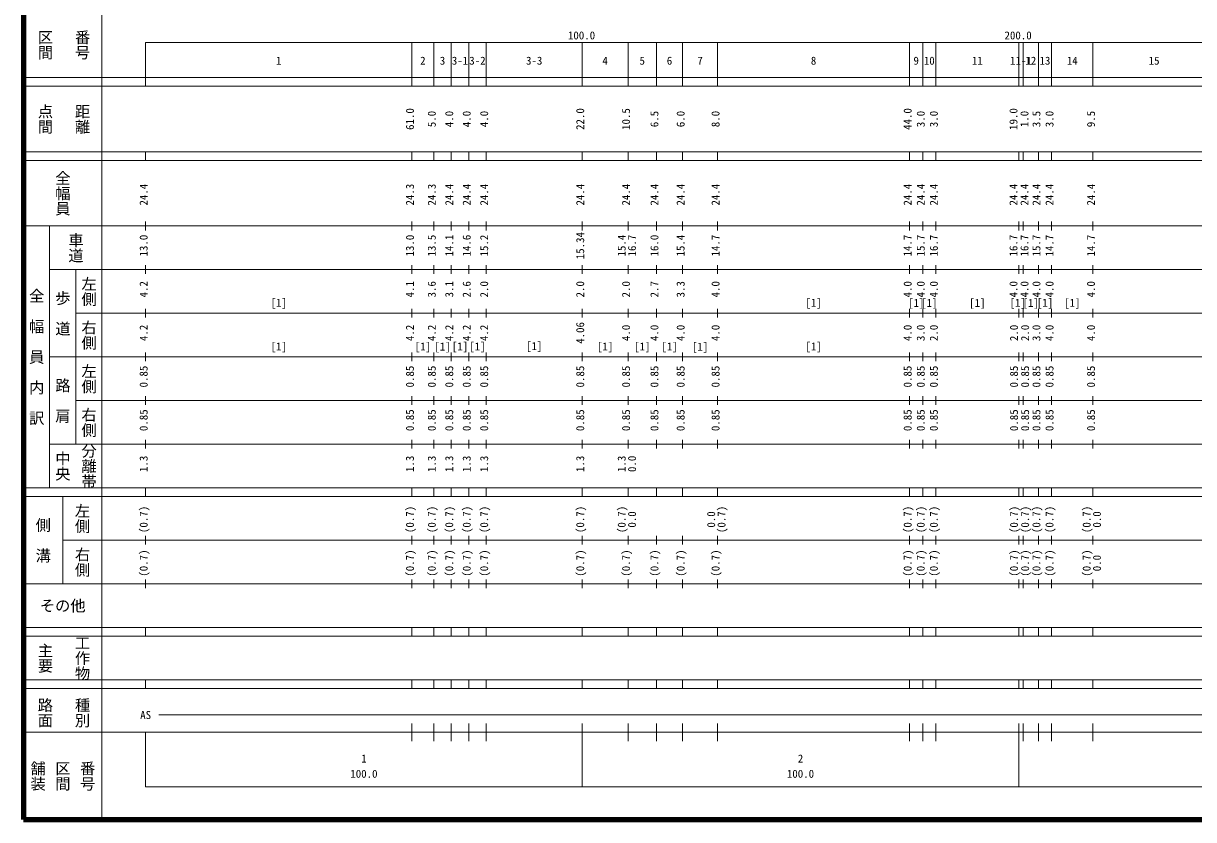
# Model space of a CAD drawing. Units: millimetres on the paper, enlarged 1000 times. Extents: x 40000 to 680000, y 20000 to 380000.
# Drawn here: x 40000 to 308044, y 20000 to 202409 of the extents above; entities that cross this region are included whole.
import ezdxf
from ezdxf.enums import TextEntityAlignment as Align

# ---------------------------------------------------------------- set-up
doc = ezdxf.new("R2010")
doc.units = ezdxf.units.MM
doc.header["$LTSCALE"] = 1000
doc.layers.add('M-TTL', color=2, linetype='Continuous', lineweight=140)
doc.layers.add('M-TTL-BAND', color=7, linetype='Continuous', lineweight=13)
doc.styles.add('@ＭＳ ゴシック', font='')
doc.styles.add('ＭＳ ゴシック', font='')
doc.styles.get('@ＭＳ ゴシック').set_extended_font_data('@MS Gothic')
doc.styles.get('ＭＳ ゴシック').set_extended_font_data('MS Gothic')

msp = doc.modelspace()

# ---------------------------------------------------------------- linework, layer by layer
at = {"layer": 'M-TTL'}
for p, q in [((40000, 380000), (40000, 20000)), ((40000, 20000), (680000, 20000))]:
    msp.add_line(p, q, dxfattribs=at)
at = {"layer": 'M-TTL-BAND'}
for p, q in [((58000, 370000), (58000, 20000)), ((68000, 198000), (579000, 198000)), ((68000, 198000), (68000, 188000)), ((129000, 188000), (129000, 198000)), ((134000, 188000), (134000, 198000)), ((138000, 188000), (138000, 198000)), ((142000, 188000), (142000, 198000)), ((146000, 188000), (146000, 198000)), ((168000, 188000), (168000, 198000)), ((178500, 188000), (178500, 198000)), ((185000, 188000), (185000, 198000)), ((191000, 188000), (191000, 198000)), ((199000, 188000), (199000, 198000)), ((243000, 188000), (243000, 198000)), ((246000, 188000), (246000, 198000)), ((249000, 188000), (249000, 198000)), ((268000, 188000), (268000, 198000)), ((269000, 188000), (269000, 198000)), ((272500, 188000), (272500, 198000)), ((275500, 188000), (275500, 198000)), ((285000, 188000), (285000, 198000)), ((40000, 190000), (579000, 190000)), ((40000, 188000), (579000, 188000)), ((40000, 173000), (579000, 173000)), ((68000, 171000), (68000, 173000)), ((129000, 171000), (129000, 173000)), ((134000, 171000), (134000, 173000)), ((138000, 171000), (138000, 173000)), ((142000, 171000), (142000, 173000)), ((146000, 171000), (146000, 173000)), ((168000, 171000), (168000, 173000)), ((178500, 171000), (178500, 173000)), ((185000, 171000), (185000, 173000)), ((191000, 171000), (191000, 173000)), ((199000, 171000), (199000, 173000)), ((243000, 171000), (243000, 173000)), ((246000, 171000), (246000, 173000)), ((249000, 171000), (249000, 173000)), ((268000, 171000), (268000, 173000)), ((269000, 171000), (269000, 173000)), ((272500, 171000), (272500, 173000)), ((275500, 171000), (275500, 173000)), ((285000, 171000), (285000, 173000)), ((40000, 171000), (579000, 171000)), ((40000, 156000), (579000, 156000)), ((46000, 96000), (46000, 156000)), ((68000, 155000), (68000, 157000)), ((129000, 155000), (129000, 157000)), ((134000, 155000), (134000, 157000)), ((138000, 155000), (138000, 157000)), ((142000, 155000), (142000, 157000)), ((146000, 155000), (146000, 157000)), ((168000, 155000), (168000, 157000)), ((178500, 155000), (178500, 157000)), ((185000, 155000), (185000, 157000)), ((191000, 155000), (191000, 157000)), ((199000, 155000), (199000, 157000)), ((243000, 155000), (243000, 157000)), ((246000, 155000), (246000, 157000)), ((249000, 155000), (249000, 157000)), ((268000, 155000), (268000, 157000)), ((269000, 155000), (269000, 157000)), ((272500, 155000), (272500, 157000)), ((275500, 155000), (275500, 157000)), ((285000, 155000), (285000, 157000)), ((46000, 146000), (579000, 146000)), ((52000, 146000), (52000, 106000)), ((68000, 145000), (68000, 147000)), ((129000, 145000), (129000, 147000)), ((134000, 145000), (134000, 147000)), ((138000, 145000), (138000, 147000)), ((142000, 145000), (142000, 147000)), ((146000, 145000), (146000, 147000)), ((168000, 145000), (168000, 147000)), ((178500, 145000), (178500, 147000)), ((185000, 145000), (185000, 147000)), ((191000, 145000), (191000, 147000)), ((199000, 145000), (199000, 147000)), ((243000, 145000), (243000, 147000)), ((246000, 145000), (246000, 147000)), ((249000, 145000), (249000, 147000)), ((268000, 145000), (268000, 147000)), ((269000, 145000), (269000, 147000)), ((272500, 145000), (272500, 147000)), ((275500, 145000), (275500, 147000)), ((285000, 145000), (285000, 147000)), ((68000, 135000), (68000, 137000)), ((129000, 135000), (129000, 137000)), ((134000, 135000), (134000, 137000)), ((138000, 135000), (138000, 137000)), ((142000, 135000), (142000, 137000)), ((146000, 135000), (146000, 137000)), ((168000, 135000), (168000, 137000)), ((178500, 135000), (178500, 137000)), ((185000, 135000), (185000, 137000)), ((191000, 135000), (191000, 137000)), ((199000, 135000), (199000, 137000)), ((243000, 135000), (243000, 137000)), ((246000, 135000), (246000, 137000)), ((249000, 135000), (249000, 137000)), ((268000, 135000), (268000, 137000)), ((269000, 135000), (269000, 137000)), ((272500, 135000), (272500, 137000)), ((275500, 135000), (275500, 137000)), ((285000, 135000), (285000, 137000)), ((52000, 136000), (579000, 136000)), ((46000, 126000), (579000, 126000)), ((68000, 125000), (68000, 127000)), ((129000, 125000), (129000, 127000)), ((134000, 125000), (134000, 127000)), ((138000, 125000), (138000, 127000)), ((142000, 125000), (142000, 127000)), ((146000, 125000), (146000, 127000)), ((168000, 125000), (168000, 127000)), ((178500, 125000), (178500, 127000)), ((185000, 125000), (185000, 127000)), ((191000, 125000), (191000, 127000)), ((199000, 125000), (199000, 127000)), ((243000, 125000), (243000, 127000)), ((246000, 125000), (246000, 127000)), ((249000, 125000), (249000, 127000)), ((268000, 125000), (268000, 127000)), ((269000, 125000), (269000, 127000)), ((272500, 125000), (272500, 127000)), ((275500, 125000), (275500, 127000)), ((285000, 125000), (285000, 127000)), ((52000, 116000), (579000, 116000)), ((68000, 115000), (68000, 117000)), ((129000, 115000), (129000, 117000)), ((134000, 115000), (134000, 117000)), ((138000, 115000), (138000, 117000)), ((142000, 115000), (142000, 117000)), ((146000, 115000), (146000, 117000)), ((168000, 115000), (168000, 117000)), ((178500, 115000), (178500, 117000)), ((185000, 115000), (185000, 117000)), ((191000, 115000), (191000, 117000)), ((199000, 115000), (199000, 117000)), ((243000, 115000), (243000, 117000)), ((246000, 115000), (246000, 117000)), ((249000, 115000), (249000, 117000)), ((268000, 115000), (268000, 117000)), ((269000, 115000), (269000, 117000)), ((272500, 115000), (272500, 117000)), ((275500, 115000), (275500, 117000)), ((285000, 115000), (285000, 117000)), ((46000, 106000), (579000, 106000)), ((68000, 105000), (68000, 107000)), ((129000, 105000), (129000, 107000)), ((134000, 105000), (134000, 107000)), ((138000, 105000), (138000, 107000)), ((142000, 105000), (142000, 107000)), ((146000, 105000), (146000, 107000)), ((168000, 105000), (168000, 107000)), ((178500, 105000), (178500, 107000)), ((185000, 105000), (185000, 107000)), ((191000, 105000), (191000, 107000)), ((199000, 105000), (199000, 107000)), ((243000, 105000), (243000, 107000)), ((246000, 105000), (246000, 107000)), ((249000, 105000), (249000, 107000)), ((268000, 105000), (268000, 107000)), ((269000, 105000), (269000, 107000)), ((272500, 105000), (272500, 107000)), ((275500, 105000), (275500, 107000)), ((285000, 105000), (285000, 107000)), ((40000, 96000), (579000, 96000)), ((40000, 94000), (579000, 94000)), ((49000, 94000), (49000, 74000)), ((68000, 94000), (68000, 96000)), ((129000, 94000), (129000, 96000)), ((134000, 94000), (134000, 96000)), ((138000, 94000), (138000, 96000)), ((142000, 94000), (142000, 96000)), ((146000, 94000), (146000, 96000)), ((168000, 94000), (168000, 96000)), ((178500, 94000), (178500, 96000)), ((185000, 94000), (185000, 96000)), ((191000, 94000), (191000, 96000)), ((199000, 94000), (199000, 96000)), ((243000, 94000), (243000, 96000)), ((246000, 94000), (246000, 96000)), ((249000, 94000), (249000, 96000)), ((268000, 94000), (268000, 96000)), ((269000, 94000), (269000, 96000)), ((272500, 94000), (272500, 96000)), ((275500, 94000), (275500, 96000)), ((285000, 94000), (285000, 96000)), ((49000, 84000), (579000, 84000)), ((68000, 83000), (68000, 85000)), ((129000, 83000), (129000, 85000)), ((134000, 83000), (134000, 85000)), ((138000, 83000), (138000, 85000)), ((142000, 83000), (142000, 85000)), ((146000, 83000), (146000, 85000)), ((168000, 83000), (168000, 85000)), ((178500, 83000), (178500, 85000)), ((185000, 83000), (185000, 85000)), ((191000, 83000), (191000, 85000)), ((199000, 83000), (199000, 85000)), ((243000, 83000), (243000, 85000)), ((246000, 83000), (246000, 85000)), ((249000, 83000), (249000, 85000)), ((268000, 83000), (268000, 85000)), ((269000, 83000), (269000, 85000)), ((272500, 83000), (272500, 85000)), ((275500, 83000), (275500, 85000)), ((285000, 83000), (285000, 85000)), ((40000, 74000), (579000, 74000)), ((68000, 73000), (68000, 75000)), ((129000, 73000), (129000, 75000)), ((134000, 73000), (134000, 75000)), ((138000, 73000), (138000, 75000)), ((142000, 73000), (142000, 75000)), ((146000, 73000), (146000, 75000)), ((168000, 73000), (168000, 75000)), ((178500, 73000), (178500, 75000)), ((185000, 73000), (185000, 75000)), ((191000, 73000), (191000, 75000)), ((199000, 73000), (199000, 75000)), ((243000, 73000), (243000, 75000)), ((246000, 73000), (246000, 75000)), ((249000, 73000), (249000, 75000)), ((268000, 73000), (268000, 75000)), ((269000, 73000), (269000, 75000)), ((272500, 73000), (272500, 75000)), ((275500, 73000), (275500, 75000)), ((285000, 73000), (285000, 75000)), ((40000, 64000), (579000, 64000)), ((40000, 62000), (579000, 62000)), ((68000, 62000), (68000, 64000)), ((129000, 62000), (129000, 64000)), ((134000, 62000), (134000, 64000)), ((138000, 62000), (138000, 64000)), ((142000, 62000), (142000, 64000)), ((146000, 62000), (146000, 64000)), ((168000, 62000), (168000, 64000)), ((178500, 62000), (178500, 64000)), ((185000, 62000), (185000, 64000)), ((191000, 62000), (191000, 64000)), ((199000, 62000), (199000, 64000)), ((243000, 62000), (243000, 64000)), ((246000, 62000), (246000, 64000)), ((249000, 62000), (249000, 64000)), ((268000, 62000), (268000, 64000)), ((269000, 62000), (269000, 64000)), ((272500, 62000), (272500, 64000)), ((275500, 62000), (275500, 64000)), ((285000, 62000), (285000, 64000)), ((40000, 52000), (579000, 52000)), ((68000, 50000), (68000, 52000)), ((129000, 50000), (129000, 52000)), ((134000, 50000), (134000, 52000)), ((138000, 50000), (138000, 52000)), ((142000, 50000), (142000, 52000)), ((146000, 50000), (146000, 52000)), ((168000, 50000), (168000, 52000)), ((178500, 50000), (178500, 52000)), ((185000, 50000), (185000, 52000)), ((191000, 50000), (191000, 52000)), ((199000, 50000), (199000, 52000)), ((243000, 50000), (243000, 52000)), ((246000, 50000), (246000, 52000)), ((249000, 50000), (249000, 52000)), ((268000, 50000), (268000, 52000)), ((269000, 50000), (269000, 52000)), ((272500, 50000), (272500, 52000)), ((275500, 50000), (275500, 52000)), ((285000, 50000), (285000, 52000)), ((40000, 50000), (579000, 50000)), ((71000, 44000), (565000, 44000)), ((129000, 38000), (129000, 42000)), ((134000, 38000), (134000, 42000)), ((138000, 38000), (138000, 42000)), ((142000, 38000), (142000, 42000)), ((146000, 38000), (146000, 42000)), ((168000, 27500), (168000, 42000)), ((178500, 38000), (178500, 42000)), ((185000, 38000), (185000, 42000)), ((191000, 38000), (191000, 42000)), ((199000, 38000), (199000, 42000)), ((243000, 38000), (243000, 42000)), ((246000, 38000), (246000, 42000)), ((249000, 38000), (249000, 42000)), ((268000, 27500), (268000, 42000)), ((269000, 38000), (269000, 42000)), ((272500, 38000), (272500, 42000)), ((275500, 38000), (275500, 42000)), ((285000, 38000), (285000, 42000)), ((40000, 40000), (579000, 40000)), ((68000, 40000), (68000, 27500)), ((68000, 27500), (579000, 27500))]:
    msp.add_line(p, q, dxfattribs=at)

# ---------------------------------------------------------------- texts
at = {"layer": 'M-TTL-BAND', "style": '@ＭＳ ゴシック'}
for s, p in [('区間', (45000, 197500)), ('番号', (53500, 197500)), ('点間', (45000, 180500)), ('距離', (53500, 180500)), ('全幅員', (49000, 163500)), ('車道', (52000, 151000)), ('左側', (55000, 141000)), ('全\u3000幅\u3000員\u3000内\u3000訳', (43000, 126000)), ('歩\u3000道', (49000, 136000)), ('右側', (55000, 131000)), ('左側', (55000, 121000)), ('路\u3000肩', (49000, 116000)), ('右側', (55000, 111000)), ('分離帯', (55000, 101000)), ('中央', (49000, 101000)), ('左側', (53500, 89000)), ('側\u3000溝', (44500, 84000)), ('右側', (53500, 79000)), ('工作物', (53500, 57000)), ('主要', (45000, 57000)), ('路面', (45000, 44500)), ('種別', (53500, 44500)), ('舗装', (43333, 30000)), ('区間', (49000, 30000)), ('番号', (54667, 30000))]:
    msp.add_text(s, height=2566, rotation=270, dxfattribs=at).set_placement(p, align=Align.MIDDLE_CENTER)
at = {"layer": 'M-TTL-BAND', "style": 'ＭＳ ゴシック'}
for s, p in [('100.0', (167844, 198195)), ('200.0', (267844, 198195)), ('1', (98500, 192405)), ('2', (131500, 192405)), ('3', (136000, 192405)), ('3-1', (140000, 192405)), ('3-2', (144000, 192405)), ('3-3', (157000, 192405)), ('4', (173250, 192405)), ('5', (181750, 192405)), ('6', (188000, 192405)), ('7', (195000, 192405)), ('8', (221000, 192405)), ('9', (244500, 192405)), ('10', (247500, 192405)), ('11', (258500, 192405)), ('11-1', (268500, 192405)), ('12', (270750, 192405)), ('13', (274000, 192405)), ('14', (280250, 192405)), ('15', (299000, 192405)), ('[1]', (98500, 136951)), ('[1]', (221000, 136960)), ('[1]', (244500, 136904)), ('[1]', (247500, 136904)), ('[1]', (258500, 136904)), ('[1]', (267768, 136946)), ('[1]', (270750, 136904)), ('[1]', (274000, 136946)), ('[1]', (280250, 136935)), ('[1]', (98500, 126923)), ('[1]', (131500, 126923)), ('[1]', (136000, 126907)), ('[1]', (140000, 126940)), ('[1]', (144000, 126940)), ('[1]', (157000, 127018)), ('[1]', (173250, 126925)), ('[1]', (181750, 126925)), ('[1]', (188000, 126925)), ('[1]', (195000, 126873)), ('[1]', (221000, 126947)), ('AS', (68000, 42500)), ('1', (118000, 32523)), ('2', (218000, 32523)), ('100.0', (118000, 29033)), ('100.0', (218000, 29033))]:
    msp.add_text(s, height=1833, dxfattribs=at).set_placement(p, align=Align.BOTTOM_CENTER)
for s, p in [('61.0', (130000, 180500)), ('22.0', (169000, 180500)), ('10.5', (179500, 180500)), ('44.0', (244000, 180500)), ('19.0', (268241, 180500)), ('5.0', (135000, 180500)), ('4.0', (139000, 180500)), ('4.0', (143000, 180500)), ('4.0', (147000, 180500)), ('6.5', (186000, 180500)), ('6.0', (192000, 180500)), ('8.0', (200000, 180500)), ('3.0', (247000, 180500)), ('3.0', (250000, 180500)), ('1.0', (270766, 180500)), ('3.5', (273500, 180500)), ('3.0', (276500, 180500)), ('9.5', (286000, 180500)), ('24.4', (69000, 163174)), ('24.3', (130000, 163174)), ('24.3', (135000, 163174)), ('24.4', (139000, 163174)), ('24.4', (143000, 163174)), ('24.4', (147000, 163174)), ('24.4', (169000, 163174)), ('24.4', (179500, 163174)), ('24.4', (186000, 163174)), ('24.4', (192000, 163174)), ('24.4', (200000, 163174)), ('24.4', (244000, 163174)), ('24.4', (247000, 163174)), ('24.4', (250000, 163174)), ('24.4', (268241, 163174)), ('24.4', (270766, 163174)), ('24.4', (273500, 163174)), ('24.4', (276500, 163174)), ('24.4', (286000, 163174)), ('13.0', (69000, 151500)), ('13.0', (130000, 151500)), ('13.5', (135000, 151500)), ('14.1', (139000, 151500)), ('14.6', (143000, 151500)), ('15.2', (147000, 151500)), ('15.34', (169000, 151500)), ('15.4', (178500, 151500)), ('16.7', (180870, 151500)), ('16.0', (186000, 151500)), ('15.4', (192000, 151500)), ('14.7', (200000, 151500)), ('14.7', (244000, 151500)), ('15.7', (247000, 151500)), ('16.7', (250000, 151500)), ('16.7', (268241, 151500)), ('16.7', (270766, 151500)), ('15.7', (273500, 151500)), ('14.7', (276500, 151500)), ('14.7', (286000, 151500)), ('4.2', (69000, 141500)), ('4.1', (130000, 141500)), ('3.6', (135000, 141500)), ('3.1', (139000, 141500)), ('2.6', (143000, 141500)), ('2.0', (147000, 141500)), ('2.0', (169000, 141500)), ('2.0', (179500, 141500)), ('2.7', (186000, 141500)), ('3.3', (192000, 141500)), ('4.0', (200000, 141500)), ('4.0', (244000, 141500)), ('4.0', (247000, 141500)), ('4.0', (250000, 141500)), ('4.0', (268241, 141500)), ('4.0', (270766, 141500)), ('4.0', (273500, 141500)), ('4.0', (276500, 141500)), ('4.0', (286000, 141500)), ('4.2', (69000, 131500)), ('4.2', (130000, 131500)), ('4.2', (135000, 131500)), ('4.2', (139000, 131500)), ('4.2', (143000, 131500)), ('4.2', (147000, 131500)), ('4.06', (169000, 131500)), ('4.0', (179500, 131500)), ('4.0', (186000, 131500)), ('4.0', (192000, 131500)), ('4.0', (200000, 131500)), ('4.0', (244000, 131500)), ('3.0', (247000, 131500)), ('2.0', (250000, 131500)), ('2.0', (268364, 131500)), ('2.0', (270905, 131500)), ('3.0', (273500, 131500)), ('4.0', (276500, 131500)), ('4.0', (286000, 131500)), ('0.85', (69000, 121500)), ('0.85', (130000, 121500)), ('0.85', (135000, 121500)), ('0.85', (139000, 121500)), ('0.85', (143000, 121500)), ('0.85', (147000, 121500)), ('0.85', (169000, 121500)), ('0.85', (179500, 121500)), ('0.85', (186000, 121500)), ('0.85', (192000, 121500)), ('0.85', (200000, 121500)), ('0.85', (244000, 121500)), ('0.85', (247000, 121500)), ('0.85', (250000, 121500)), ('0.85', (268364, 121500)), ('0.85', (270905, 121500)), ('0.85', (273500, 121500)), ('0.85', (276500, 121500)), ('0.85', (286000, 121500)), ('0.85', (69000, 111500)), ('0.85', (130000, 111500)), ('0.85', (135000, 111500)), ('0.85', (139000, 111500)), ('0.85', (143000, 111500)), ('0.85', (147000, 111500)), ('0.85', (169000, 111500)), ('0.85', (179500, 111500)), ('0.85', (186000, 111500)), ('0.85', (192000, 111500)), ('0.85', (200000, 111500)), ('0.85', (244000, 111500)), ('0.85', (247000, 111500)), ('0.85', (250000, 111500)), ('0.85', (268364, 111500)), ('0.85', (270905, 111500)), ('0.85', (273500, 111500)), ('0.85', (276500, 111500)), ('0.85', (286000, 111500)), ('1.3', (69000, 101500)), ('1.3', (130000, 101500)), ('1.3', (135000, 101500)), ('1.3', (139000, 101500)), ('1.3', (143000, 101500)), ('1.3', (147000, 101500)), ('1.3', (169000, 101500)), ('1.3', (178500, 101500)), ('0.0', (180870, 101500)), ('(0.7)', (69000, 88764)), ('(0.7)', (130000, 88764)), ('(0.7)', (135000, 88764)), ('(0.7)', (139000, 88764)), ('(0.7)', (143000, 88764)), ('(0.7)', (147000, 88764)), ('(0.7)', (169000, 88764)), ('(0.7)', (178500, 88764)), ('(0.7)', (201370, 88764)), ('(0.7)', (244000, 88764)), ('(0.7)', (247000, 88764)), ('(0.7)', (250000, 88764)), ('(0.7)', (268364, 88764)), ('(0.7)', (270905, 88764)), ('(0.7)', (273500, 88764)), ('(0.7)', (276500, 88764)), ('(0.7)', (285000, 88764)), ('0.0', (180870, 88764)), ('0.0', (199000, 88764)), ('0.0', (287370, 88764)), ('(0.7)', (69000, 78764)), ('(0.7)', (130000, 78764)), ('(0.7)', (135000, 78764)), ('(0.7)', (139000, 78764)), ('(0.7)', (143000, 78764)), ('(0.7)', (147000, 78764)), ('(0.7)', (169000, 78764)), ('(0.7)', (179500, 78764)), ('(0.7)', (186000, 78764)), ('(0.7)', (192000, 78764)), ('(0.7)', (200000, 78764)), ('(0.7)', (244000, 78764)), ('(0.7)', (247000, 78764)), ('(0.7)', (250000, 78764)), ('(0.7)', (268364, 78764)), ('(0.7)', (270905, 78764)), ('(0.7)', (273500, 78764)), ('(0.7)', (276500, 78764)), ('(0.7)', (285000, 78764)), ('0.0', (287370, 78764))]:
    msp.add_text(s, height=1833, rotation=90, dxfattribs=at).set_placement(p, align=Align.BOTTOM_CENTER)
msp.add_text('その他', height=2566, dxfattribs=at).set_placement((49000, 69000), align=Align.MIDDLE_CENTER)

doc.saveas('drawing.dxf')
